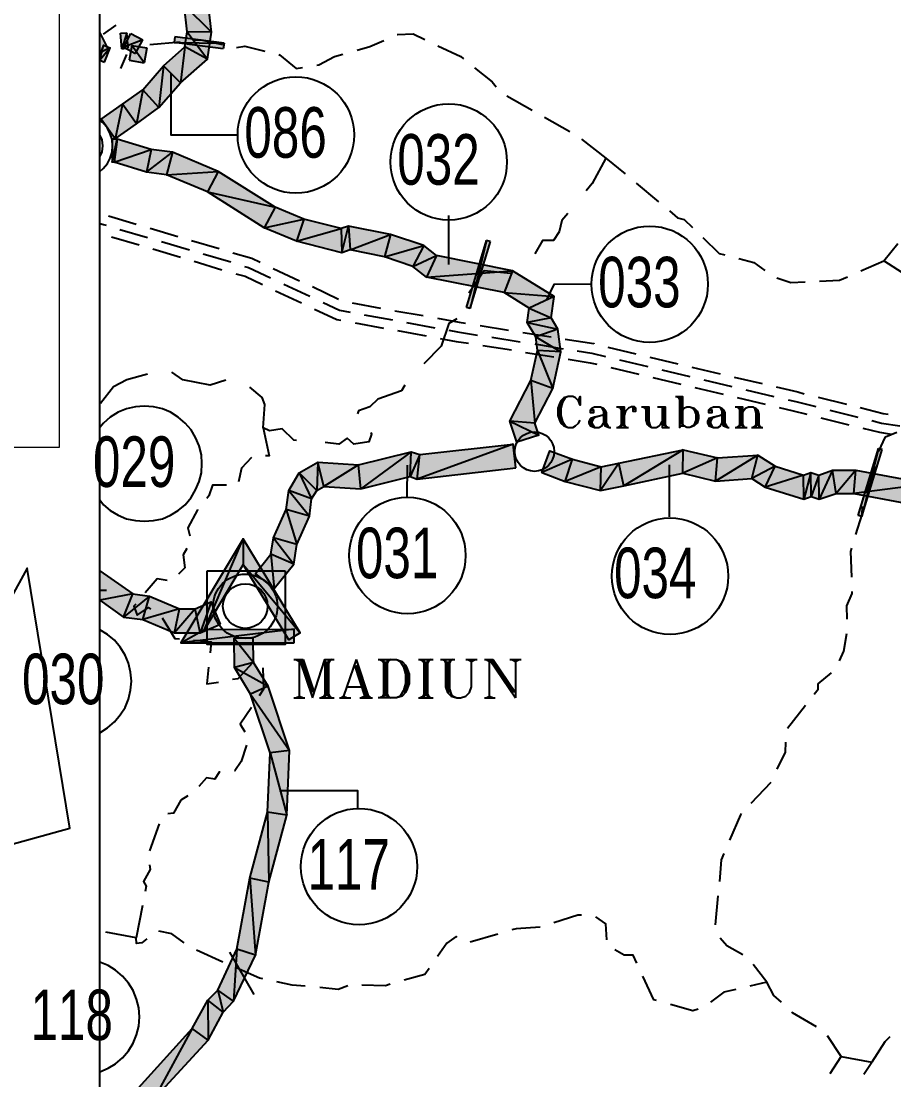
# Model space of a CAD drawing. Header units: millimetres. Extents: x 658 to 813, y 806 to 883.
# Drawn here: x 789.85 to 797.04, y 856.48 to 865.19 of the extents above; entities that cross this region are included whole.
import ezdxf

# ---------------------------------------------------------------- set-up
doc = ezdxf.new("R2010")
doc.units = ezdxf.units.MM
doc.header["$LTSCALE"] = 0.1
doc.linetypes.add('atContinuous2', pattern=[0])
for name, color, linetype in [('2_5TH KEDUA', 7, 'Continuous'), ('BANTU 1', 7, 'Continuous'), ('BAT-PROP', 7, 'Continuous'), ('BATKAB', 7, 'Continuous'), ('FRAME 11', 7, 'Continuous'), ('JL-ARTERI', 7, 'Continuous'), ('KLEKTOR1', 7, 'Continuous'), ('LINK NAS BARU', 7, 'Continuous'), ('LINK SN', 7, 'Continuous'), ('RENC-JL-SN', 7, 'Continuous'), ('RENC-JL-TOL', 7, 'Continuous'), ('SYMBOL', 7, 'Continuous'), ('TEXT', 8, 'Continuous'), ('zat_Mask_solid', 7, 'Continuous')]:
    doc.layers.add(name, color=color, linetype=linetype)
doc.layers.add('arsir', color=14, linetype='Continuous', lineweight=0)
doc.styles.add('Style2', font='arial.ttf', dxfattribs={"height": 0.2})

msp = doc.modelspace()

# ---------------------------------------------------------------- hatches: boundary and pattern name
at = {"layer": '2_5TH KEDUA'}
h = msp.add_hatch(color=7, dxfattribs=at)
h.paths.add_polyline_path([(791.1686, 860.0768), (791.3632, 860.1862), (791.6824, 860.9341)])
h.paths.add_polyline_path([(791.3632, 860.1862), (791.6824, 860.9341), (791.6824, 860.7213)], flags=17)
h = msp.add_hatch(color=7, dxfattribs=at)
h.paths.add_polyline_path([(792.1019, 860.0768), (792.1019, 860.1893), (791.1686, 860.0768)], flags=17)
h.paths.add_polyline_path([(792.1019, 860.1893), (791.1686, 860.0768), (791.3632, 860.1862)], flags=17)
at = {"layer": 'BAT-PROP'}
for points in [[(790.5028, 864.9317), (790.5028, 865.0959), (790.5667, 864.9652)], [(790.5393, 864.8557), (790.588, 864.9713), (790.5028, 864.8709)]]:
    msp.add_hatch(color=7, dxfattribs=at).paths.add_polyline_path(points)
h = msp.add_hatch(color=7, dxfattribs=at)
h.paths.add_polyline_path([(790.7339, 864.9713), (790.7248, 865.0959), (790.6822, 864.9652)])
h.paths.add_polyline_path([(790.7248, 865.0959), (790.6822, 864.9652), (790.6731, 865.0929)])
h = msp.add_hatch(color=7, dxfattribs=at)
h.paths.add_polyline_path([(790.7947, 864.9257), (790.8555, 865.0381), (790.7004, 864.9773)])
h.paths.add_polyline_path([(790.8555, 865.0381), (790.7004, 864.9773), (790.7582, 865.0898)])
h = msp.add_hatch(color=7, dxfattribs=at)
h.paths.add_polyline_path([(790.588, 864.9713), (790.5028, 864.8709), (790.5332, 864.9956)])
h.paths.add_polyline_path([(790.5028, 864.8709), (790.5332, 864.9956), (790.5028, 864.9165)], flags=17)
h = msp.add_hatch(color=7, dxfattribs=at)
h.paths.add_polyline_path([(790.743, 864.8709), (790.8676, 864.8497), (790.7643, 864.9925)])
h.paths.add_polyline_path([(790.8676, 864.8497), (790.7643, 864.9925), (790.8889, 864.9713)])
at = {"layer": 'JL-ARTERI'}
h = msp.add_hatch(color=7, dxfattribs=at)
h.paths.add_polyline_path([(790.6032, 864.2204), (790.6032, 864.0319), (790.6457, 864.2204)], flags=16)
h.paths.add_polyline_path([(790.6032, 864.0319), (790.6457, 864.2204), (790.6184, 864.0319)])
h = msp.add_hatch(color=7, dxfattribs=at)
h.paths.add_polyline_path([(794.2725, 862.6578), (794.0901, 862.5939), (794.2968, 862.4723)])
h.paths.add_polyline_path([(794.0901, 862.5939), (794.2968, 862.4723), (794.1053, 862.4815)], flags=17)
h = msp.add_hatch(color=7, dxfattribs=at)
h.paths.add_polyline_path([(794.081, 861.8856), (793.8773, 861.9008), (794.1144, 861.7853)], flags=17)
h.paths.add_polyline_path([(793.8773, 861.9008), (794.1144, 861.7853), (793.9351, 861.7275)])
h = msp.add_hatch(color=7, dxfattribs=at)
h.paths.add_polyline_path([(795.3, 861.4722), (795.3031, 861.6637), (794.8136, 861.3688)], flags=17)
h.paths.add_polyline_path([(795.3031, 861.6637), (794.8136, 861.3688), (794.7741, 861.5542)])
h = msp.add_hatch(color=7, dxfattribs=at)
h.paths.add_polyline_path([(795.8685, 861.4296), (795.9172, 861.6211), (795.5706, 861.4083)], flags=17)
h.paths.add_polyline_path([(795.9172, 861.6211), (795.5706, 861.4083), (795.5858, 861.5998)], flags=17)
h = msp.add_hatch(color=7, dxfattribs=at)
h.paths.add_polyline_path([(794.8136, 861.3688), (794.7741, 861.5542), (794.6221, 861.3293)])
h.paths.add_polyline_path([(794.7741, 861.5542), (794.6221, 861.3293), (794.6282, 861.5238)], flags=17)
h = msp.add_hatch(color=7, dxfattribs=at)
h.paths.add_polyline_path([(796.7076, 861.305), (796.7258, 861.4965), (796.5617, 861.305)], flags=17)
h.paths.add_polyline_path([(796.7258, 861.4965), (796.5617, 861.305), (796.5313, 861.4965)])
at = {"layer": 'KLEKTOR1'}
h = msp.add_hatch(color=7, dxfattribs=at)
h.paths.add_polyline_path([(791.3936, 865.3361), (791.196, 865.3239), (791.4209, 865.102)])
h.paths.add_polyline_path([(791.196, 865.3239), (791.4209, 865.102), (791.2203, 865.105)], flags=17)
h = msp.add_hatch(color=7, dxfattribs=at)
h.paths.add_polyline_path([(793.9259, 861.5178), (793.9047, 861.7123), (793.1142, 861.4235)])
h.paths.add_polyline_path([(793.9047, 861.7123), (793.1142, 861.4235), (793.1355, 861.6272)], flags=17)
h = msp.add_hatch(color=7, dxfattribs=at)
h.paths.add_polyline_path([(793.0565, 861.4448), (793.0656, 861.6485), (792.6491, 861.3445)], flags=17)
h.paths.add_polyline_path([(793.0656, 861.6485), (792.6491, 861.3445), (792.6309, 861.5421)])
h = msp.add_hatch(color=7, dxfattribs=at)
h.paths.add_polyline_path([(791.3267, 860.1589), (791.2872, 860.3565), (791.1169, 860.1589)])
h.paths.add_polyline_path([(791.2872, 860.3565), (791.1169, 860.1589), (791.1565, 860.3565)], flags=17)
for points in [[(791.4179, 860.4142), (791.3267, 860.1589), (791.2872, 860.3565)], [(791.4939, 860.2318), (791.4179, 860.4142), (791.3267, 860.1589)]]:
    msp.add_hatch(color=7, dxfattribs=at).paths.add_polyline_path(points)
at = {"layer": 'LINK NAS BARU'}
h = msp.add_hatch(color=7, dxfattribs=at)
h.paths.add_polyline_path([(791.12, 865.0625), (791.1139, 865.0169), (791.5243, 865.0108)])
h.paths.add_polyline_path([(791.1139, 865.0169), (791.5243, 865.0108), (791.5182, 864.9652)])
h = msp.add_hatch(color=7, dxfattribs=at)
h.paths.add_polyline_path([(793.7162, 863.3783), (793.6858, 863.3874), (793.549, 862.828)])
h.paths.add_polyline_path([(793.6858, 863.3874), (793.549, 862.828), (793.5186, 862.8371)])
h = msp.add_hatch(color=7, dxfattribs=at)
h.paths.add_polyline_path([(796.9417, 861.6667), (796.9113, 861.6758), (796.7745, 861.1165)])
h.paths.add_polyline_path([(796.9113, 861.6758), (796.7745, 861.1165), (796.7441, 861.1256)])
at = {"layer": 'RENC-JL-SN'}
h = msp.add_hatch(color=7, dxfattribs=at)
h.paths.add_polyline_path([(791.7645, 860.1163), (791.6064, 860.1163), (791.7675, 859.9157)], flags=17)
h.paths.add_polyline_path([(791.6064, 860.1163), (791.7675, 859.9157), (791.6094, 859.8731)])
at = {"layer": 'zat_Mask_solid'}
for points in [[(791.2203, 865.105), (791.3875, 864.8801), (791.2021, 864.9804)], [(791.4209, 865.102), (791.2203, 865.105), (791.3875, 864.8801)], [(791.2021, 864.9804), (791.1656, 864.6855), (791.0257, 864.8253)], [(791.3875, 864.8801), (791.2021, 864.9804), (791.1656, 864.6855)], [(791.0257, 864.8253), (790.9862, 864.4818), (790.8555, 864.6277)], [(791.1656, 864.6855), (791.0257, 864.8253), (790.9862, 864.4818)], [(790.8555, 864.6277), (790.8038, 864.3481), (790.6883, 864.5092)], [(790.9862, 864.4818), (790.8555, 864.6277), (790.8038, 864.3481)], [(790.6883, 864.5092), (790.6275, 864.2234), (790.512, 864.3845)], [(790.8038, 864.3481), (790.6883, 864.5092), (790.6275, 864.2234)], [(790.6457, 864.2204), (790.6184, 864.0319), (790.9254, 864.1352)], [(790.6184, 864.0319), (790.9254, 864.1352), (790.8859, 863.9498)], [(790.9254, 864.1352), (790.8859, 863.9498), (791.0987, 864.114)], [(790.8859, 863.9498), (791.0987, 864.114), (791.0501, 863.9285)], [(791.0987, 864.114), (791.0501, 863.9285), (791.4757, 863.9559)], [(791.0501, 863.9285), (791.4757, 863.9559), (791.3875, 863.7887)], [(791.4757, 863.9559), (791.3875, 863.7887), (791.9438, 863.661)], [(791.3875, 863.7887), (791.9438, 863.661), (791.8557, 863.4908)], [(791.9438, 863.661), (791.8557, 863.4908), (792.181, 863.5637)], [(791.8557, 863.4908), (792.181, 863.5637), (792.1201, 863.3813)], [(792.181, 863.5637), (792.1201, 863.3813), (792.488, 863.4847)], [(792.488, 863.4847), (792.4941, 863.2871), (792.5488, 863.506)], [(792.4941, 863.2871), (792.5488, 863.506), (792.561, 863.3114)], [(792.5488, 863.506), (792.561, 863.3114), (792.8954, 863.436)], [(792.1201, 863.3813), (792.488, 863.4847), (792.4941, 863.2871)], [(792.561, 863.3114), (792.8954, 863.436), (792.8437, 863.2536)], [(792.8954, 863.436), (792.8437, 863.2536), (793.169, 863.3448)], [(792.8437, 863.2536), (793.169, 863.3448), (793.0778, 863.1746)], [(793.169, 863.3448), (793.0778, 863.1746), (793.2723, 863.2628)], [(793.0778, 863.1746), (793.2723, 863.2628), (793.1902, 863.0864)], [(793.2723, 863.2628), (793.1902, 863.0864), (793.8986, 863.1381)], [(793.1902, 863.0864), (793.8986, 863.1381), (793.8287, 862.9587)], [(793.8986, 863.1381), (793.8287, 862.9587), (794.2421, 862.9253)], [(793.8287, 862.9587), (794.2421, 862.9253), (794.0354, 862.8311)], [(794.2421, 862.9253), (794.0354, 862.8311), (794.2178, 862.752)], [(794.0354, 862.8311), (794.2178, 862.752), (794.0202, 862.7125)], [(794.2178, 862.752), (794.0202, 862.7125), (794.2725, 862.6578)], [(794.0202, 862.7125), (794.2725, 862.6578), (794.0901, 862.5939)], [(794.1053, 862.4815), (794.2299, 862.1683), (794.0506, 862.2352)], [(794.2968, 862.4723), (794.1053, 862.4815), (794.2299, 862.1683)], [(794.0506, 862.2352), (794.081, 861.8856), (793.8773, 861.9008)], [(794.2299, 862.1683), (794.0506, 862.2352), (794.081, 861.8856)], [(794.3911, 861.5877), (794.1387, 861.4782), (794.2056, 861.6576)], [(795.5858, 861.5998), (795.3, 861.4722), (795.3031, 861.6637)], [(793.1355, 861.6272), (793.0565, 861.4448), (793.0656, 861.6485)], [(793.1142, 861.4235), (793.1355, 861.6272), (793.0565, 861.4448)], [(794.3333, 861.4053), (794.3911, 861.5877), (794.1387, 861.4782)], [(794.6282, 861.5238), (794.3333, 861.4053), (794.3911, 861.5877)], [(795.5706, 861.4083), (795.5858, 861.5998), (795.3, 861.4722)], [(796.0601, 861.5299), (795.8685, 861.4296), (795.9172, 861.6211)], [(792.2965, 861.5634), (792.2874, 861.3293), (792.1414, 861.4752)], [(792.3451, 861.3627), (792.2965, 861.5634), (792.2874, 861.3293)], [(792.6309, 861.5421), (792.3451, 861.3627), (792.2965, 861.5634)], [(792.6491, 861.3445), (792.6309, 861.5421), (792.3451, 861.3627)], [(794.6221, 861.3293), (794.6282, 861.5238), (794.3333, 861.4053)], [(795.978, 861.3566), (796.0601, 861.5299), (795.8685, 861.4296)], [(796.2941, 861.457), (795.978, 861.3566), (796.0601, 861.5299)], [(796.5313, 861.4965), (796.4218, 861.2594), (796.4188, 861.457)], [(796.5617, 861.305), (796.5313, 861.4965), (796.4218, 861.2594)], [(797.3247, 861.384), (796.7076, 861.305), (796.7258, 861.4965)], [(792.1414, 861.4752), (792.2448, 861.2624), (792.0563, 861.3293)], [(792.2874, 861.3293), (792.1414, 861.4752), (792.2448, 861.2624)], [(796.2972, 861.2594), (796.2941, 861.457), (795.978, 861.3566)], [(796.3549, 861.4782), (796.2972, 861.2594), (796.2941, 861.457)], [(796.358, 861.2806), (796.3549, 861.4782), (796.2972, 861.2594)], [(796.4188, 861.457), (796.358, 861.2806), (796.3549, 861.4782)], [(796.4218, 861.2594), (796.4188, 861.457), (796.358, 861.2806)], [(792.0563, 861.3293), (792.2266, 861.1195), (792.035, 861.1742)], [(792.2448, 861.2624), (792.0563, 861.3293), (792.2266, 861.1195)], [(797.2518, 861.2046), (797.3247, 861.384), (796.7076, 861.305)], [(792.035, 861.1742), (792.1232, 860.8854), (791.9317, 860.9402)], [(792.2266, 861.1195), (792.035, 861.1742), (792.1232, 860.8854)], [(791.6824, 860.9341), (791.6824, 860.7213), (792.1506, 860.1589)], [(791.9317, 860.9402), (792.0989, 860.7243), (791.9104, 860.8064)], [(792.1232, 860.8854), (791.9317, 860.9402), (792.0989, 860.7243)], [(791.9104, 860.8064), (791.9377, 860.5237), (791.7827, 860.6483)], [(792.0989, 860.7243), (791.9104, 860.8064), (791.9377, 860.5237)], [(791.6824, 860.7213), (792.1506, 860.1589), (792.0563, 860.1011)], [(790.7734, 860.4811), (790.5028, 860.4294), (790.5028, 860.6696)], [(790.6974, 860.2896), (790.7734, 860.4811), (790.5028, 860.4294)], [(790.9102, 860.4598), (790.6974, 860.2896), (790.7734, 860.4811)], [(790.8555, 860.2683), (790.9102, 860.4598), (790.6974, 860.2896)], [(791.1565, 860.3565), (790.8555, 860.2683), (790.9102, 860.4598)], [(791.1169, 860.1589), (791.1565, 860.3565), (790.8555, 860.2683)], [(791.7675, 859.9157), (791.6094, 859.8731), (791.8861, 859.7211)], [(791.6094, 859.8731), (791.8861, 859.7211), (791.7432, 859.6542)], [(791.8861, 859.7211), (791.7432, 859.6542), (792.0624, 859.1921)], [(791.7432, 859.6542), (792.0624, 859.1921), (791.9043, 859.1708)], [(791.9043, 859.1708), (792.0411, 858.6601), (791.883, 858.6844)], [(792.0624, 859.1921), (791.9043, 859.1708), (792.0411, 858.6601)], [(791.883, 858.6844), (791.8921, 858.1068), (791.7371, 858.1403)], [(792.0411, 858.6601), (791.883, 858.6844), (791.8921, 858.1068)], [(791.7371, 858.1403), (791.7827, 857.5079), (791.6307, 857.5566)], [(791.8921, 858.1068), (791.7371, 858.1403), (791.7827, 857.5079)], [(791.6307, 857.5566), (791.6033, 857.1279), (791.4726, 857.2191)], [(791.7827, 857.5079), (791.6307, 857.5566), (791.6033, 857.1279)], [(791.4726, 857.2191), (791.5182, 857.0398), (791.3905, 857.137)], [(791.6033, 857.1279), (791.4726, 857.2191), (791.5182, 857.0398)], [(791.3905, 857.137), (791.3936, 856.8087), (791.2629, 856.903)], [(791.5182, 857.0398), (791.3905, 857.137), (791.3936, 856.8087)], [(791.2629, 856.903), (790.9467, 856.3223), (790.819, 856.4166)], [(791.3936, 856.8087), (791.2629, 856.903), (790.9467, 856.3223)]]:
    msp.add_hatch(color=7, dxfattribs=at).paths.add_polyline_path(points)

# ---------------------------------------------------------------- linework, layer by layer
at = {"layer": '2_5TH KEDUA', "color": 7}
for points in [[(791.1686, 860.0768), (791.3632, 860.1862), (791.6824, 860.9341), (791.1686, 860.0768)], [(791.3632, 860.1862), (791.6824, 860.9341), (791.6824, 860.7213), (791.3632, 860.1862)], [(791.6824, 860.9341), (791.6824, 860.7213), (792.1506, 860.1589), (791.6824, 860.9341)], [(791.6824, 860.7213), (792.1506, 860.1589), (792.0563, 860.1011), (791.6824, 860.7213)], [(792.1019, 860.0768), (792.1019, 860.1893), (791.1686, 860.0768), (792.1019, 860.0768)], [(792.1019, 860.1893), (791.1686, 860.0768), (791.3632, 860.1862), (792.1019, 860.1893)]]:
    msp.add_lwpolyline(points, dxfattribs=at)
at = {"layer": 'arsir', "color": 7}
msp.add_lwpolyline([(783.0282, 861.6874), (790.1692, 861.6874), (790.1692, 867.6233), (783.0282, 867.6233)], close=True, dxfattribs=at)
at = {"layer": 'BANTU 1', "color": 7}
msp.add_lwpolyline([(790.4998, 851.9933), (807.3782, 851.9933), (807.3782, 867.0051), (790.4998, 867.0051), (790.4998, 851.9933)], dxfattribs=at)
at = {"layer": 'BAT-PROP', "color": 7, "linetype": 'atContinuous2'}
for p, q in [((790.6731, 865.0929), (790.7248, 865.0959)), ((790.6822, 864.9652), (790.6731, 865.0929)), ((790.7248, 865.0959), (790.6822, 864.9652)), ((790.7248, 865.0959), (790.6822, 864.9652)), ((790.7004, 864.9773), (790.7582, 865.0898)), ((790.7339, 864.9713), (790.7248, 865.0959)), ((790.7582, 865.0898), (790.8555, 865.0381)), ((790.6822, 864.9652), (790.7339, 864.9713)), ((790.8555, 865.0381), (790.7004, 864.9773)), ((790.8555, 865.0381), (790.7004, 864.9773)), ((790.7004, 864.9773), (790.7947, 864.9257)), ((790.7643, 864.9925), (790.743, 864.8709)), ((790.8676, 864.8497), (790.7643, 864.9925)), ((790.8676, 864.8497), (790.7643, 864.9925)), ((790.7643, 864.9925), (790.8889, 864.9713)), ((790.7947, 864.9257), (790.8555, 865.0381)), ((790.8889, 864.9713), (790.8676, 864.8497)), ((790.743, 864.8709), (790.8676, 864.8497))]:
    msp.add_line(p, q, dxfattribs=at)
at = {"layer": 'BAT-PROP', "color": 7}
for points in [[(790.5332, 865.0837), (790.6366, 865.1597)], [(790.5028, 864.9317), (790.5028, 865.0959), (790.5667, 864.9652), (790.5028, 864.9317)], [(790.588, 864.9713), (790.5028, 864.8709), (790.5332, 864.9956), (790.588, 864.9713)], [(790.5028, 864.8709), (790.5332, 864.9956), (790.5028, 864.9165), (790.5028, 864.8709)], [(790.5393, 864.8557), (790.588, 864.9713), (790.5028, 864.8709), (790.5393, 864.8557)], [(790.7217, 864.9165), (790.6731, 864.801)]]:
    msp.add_lwpolyline(points, dxfattribs=at)
at = {"layer": 'BATKAB', "color": 7}
for points in [[(792.9501, 865.0807), (792.9531, 865.0807), (793.0808, 865.0868), (793.1781, 865.0412)], [(790.9132, 864.9986), (791.1625, 865.0229)], [(791.2811, 865.0351), (791.3328, 865.0381), (791.5121, 864.9986)], [(791.6277, 864.9743), (791.6945, 864.9865), (791.8587, 864.9439)], [(792.6187, 864.953), (792.7251, 864.9834), (792.8406, 865.0321)], [(793.2845, 864.9895), (793.473, 864.9013), (793.4943, 864.8831)], [(791.9742, 864.9165), (791.9803, 864.9135), (792.1171, 864.801), (792.1688, 864.8101)], [(792.2874, 864.8284), (792.3056, 864.8314), (792.4333, 864.9013), (792.5032, 864.9196)], [(793.5855, 864.8071), (793.7314, 864.6916), (793.7648, 864.6521)], [(793.853, 864.5761), (794.0597, 864.4605)], [(794.1631, 864.4028), (794.3698, 864.2842)], [(794.4671, 864.2204), (794.6677, 864.0653)], [(794.6677, 864.0653), (794.5552, 863.8556), (794.5036, 863.7948)], [(794.6677, 864.0653), (794.8258, 863.9346)], [(794.917, 863.8586), (795.0994, 863.7066)], [(794.3546, 863.6093), (794.3059, 863.5516), (794.2816, 863.4573), (794.236, 863.3874), (794.1448, 863.3874), (794.081, 863.278)], [(795.1906, 863.6306), (795.2575, 863.5728), (795.3122, 863.5607), (795.3791, 863.4938)], [(795.4642, 863.4117), (795.601, 863.281), (795.6466, 863.2688)], [(796.9538, 863.2202), (797.0694, 863.3631)], [(795.7621, 863.2384), (795.8837, 863.205), (795.9749, 863.1411)], [(793.9077, 863.1381), (793.8834, 863.1168), (793.6645, 863.1381), (793.5399, 862.9527)], [(796.7654, 863.1381), (796.9538, 863.2202)], [(797.1089, 863.1199), (796.9538, 863.2202)], [(796.0753, 863.0803), (796.1908, 863.0408), (796.3063, 863.0469)], [(796.4249, 863.053), (796.589, 863.0621), (796.6559, 863.0895)], [(793.4395, 862.7429), (793.3757, 862.7034), (793.3119, 862.5179), (793.169, 862.372)], [(790.895, 862.2869), (790.7248, 862.2413), (790.6153, 862.1835), (790.5059, 862.0467)], [(791.5395, 862.2383), (791.4088, 862.1957), (791.1838, 862.2413), (791.0957, 862.3051)], [(791.8465, 861.8461), (791.8587, 862.0376), (791.8374, 862.0954), (791.7371, 862.1805)], [(793.0109, 862.1957), (792.9835, 862.1501), (792.789, 862.0832), (792.7251, 862.0194), (792.6309, 861.9859), (792.6218, 861.9616)], [(792.1201, 861.7427), (792.0989, 861.7458), (792.0016, 861.837), (791.8982, 861.8218), (791.8465, 861.8461)], [(791.8465, 861.8461), (791.8952, 861.615), (791.8648, 861.615)], [(792.7312, 861.8066), (792.7373, 861.7944), (792.716, 861.7306), (792.5914, 861.7123), (792.5366, 861.761), (792.4698, 861.7123), (792.3573, 861.7245)], [(796.9113, 861.6485), (796.9143, 861.6546), (796.969, 861.7731), (797.0633, 861.8096)], [(791.7493, 861.6029), (791.6672, 861.5147), (791.6429, 861.4022)], [(796.8079, 861.311), (796.8809, 861.4752), (796.893, 861.5299)], [(791.5456, 861.3749), (791.4301, 861.3749), (791.3997, 861.2867), (791.3814, 861.2654)], [(791.3054, 861.1742), (791.3054, 861.1712), (791.2264, 861.0222), (791.2416, 860.9584)], [(796.7258, 860.9675), (796.7775, 861.1317), (796.7806, 861.1986)], [(791.2173, 860.852), (791.1869, 860.8003), (791.2021, 860.6939), (791.1504, 860.6422)], [(796.6924, 860.6179), (796.6833, 860.8277), (796.6924, 860.855)], [(791.0561, 860.5905), (790.974, 860.6027), (790.8737, 860.4872)], [(796.6529, 860.2713), (796.6498, 860.3808), (796.6954, 860.4841), (796.6954, 860.4993)], [(790.7977, 860.396), (790.7825, 860.3777), (790.8099, 860.3048), (790.9011, 860.3686), (790.9224, 860.3565)], [(791.0136, 860.2835), (791.12, 860.1133), (791.1565, 860.1102)], [(791.272, 860.0981), (791.4179, 860.0859), (791.4088, 859.9947)], [(796.589, 859.9278), (796.6255, 860.0099), (796.6498, 860.1528)], [(791.5942, 859.7789), (791.6398, 859.7849), (791.7645, 859.9187), (791.7736, 859.9187)], [(791.3966, 859.8761), (791.3814, 859.7393), (791.4787, 859.7545)], [(791.8435, 859.8701), (791.8496, 859.6968), (791.8131, 859.642)], [(796.3823, 859.6542), (796.4157, 859.6968), (796.4157, 859.7393), (796.5252, 859.8305)], [(791.7493, 859.5448), (791.6581, 859.408), (791.6945, 859.3441)], [(796.1634, 859.3745), (796.3093, 859.563)], [(791.7097, 859.2347), (791.6641, 859.1009), (791.6125, 859.0249), (791.6094, 859.0249)], [(796.0783, 859.0371), (796.1452, 859.1769), (796.1482, 859.259)], [(791.4909, 859.0128), (791.4848, 859.0128), (791.4483, 858.955), (791.3784, 858.9672), (791.3176, 858.8942)], [(795.8625, 858.7574), (796.0266, 858.9307)], [(791.2264, 858.8182), (791.1686, 858.7817), (791.1078, 858.6753), (791.0622, 858.6692)], [(795.6861, 858.4534), (795.7773, 858.6632), (795.7834, 858.6723)], [(790.9892, 858.5871), (790.9102, 858.3652)], [(795.6041, 858.1129), (795.6193, 858.2923), (795.6405, 858.3439)], [(790.9102, 858.2497), (790.9163, 858.2132), (790.8616, 858.1129), (790.8828, 858.0764), (790.8737, 858.0308)], [(790.8524, 857.9153), (790.8008, 857.6508)], [(795.5706, 857.7572), (795.5919, 857.9943)], [(794.4671, 857.8363), (794.4367, 857.8363), (794.2391, 857.7724)], [(794.6738, 857.6326), (794.6677, 857.7663), (794.5856, 857.8241)], [(794.1266, 857.739), (793.929, 857.7238), (793.8925, 857.7147)], [(790.8008, 857.6508), (790.5515, 857.6964)], [(790.8889, 857.6417), (790.8464, 857.6083), (790.8038, 857.6022), (790.8008, 857.6508)], [(791.196, 857.6083), (791.0957, 857.6843), (790.9862, 857.7055)], [(793.4426, 857.6539), (793.4335, 857.6599), (793.3575, 857.6052), (793.2815, 857.4958)], [(793.777, 857.6812), (793.549, 857.6143)], [(795.7956, 857.511), (795.6618, 857.5839), (795.6071, 857.6478)], [(791.5152, 857.4502), (791.2963, 857.5475)], [(794.9231, 857.441), (794.8927, 857.5079), (794.8167, 857.5079), (794.7407, 857.5505)], [(791.8435, 857.3134), (791.8161, 857.3194), (791.6246, 857.4046)], [(793.2115, 857.3985), (793.1781, 857.3498), (793.0078, 857.3012)], [(795.9932, 857.286), (795.8807, 857.4319)], [(795.0842, 857.134), (795.0629, 857.1401), (794.9717, 857.3346)], [(792.1931, 857.2526), (792.0837, 857.2617), (791.959, 857.289)], [(792.5427, 857.2556), (792.4637, 857.2252), (792.3117, 857.2404)], [(792.8923, 857.2678), (792.8528, 857.2556), (792.6582, 857.2617)], [(795.7378, 857.2252), (795.6375, 857.2039), (795.528, 857.1218)], [(795.9932, 857.286), (795.8533, 857.2526)], [(796.1117, 857.1218), (796.0509, 857.1766), (795.9932, 857.286)], [(795.4277, 857.0641), (795.3821, 857.0489), (795.1997, 857.1006)], [(796.4005, 856.9182), (796.2029, 857.0337), (796.1969, 857.0398)], [(796.6042, 856.675), (796.4917, 856.8452)], [(797.0055, 856.8361), (796.963, 856.7935), (796.8566, 856.6263)], [(796.513, 856.5351), (796.6042, 856.675), (796.8566, 856.6263)], [(796.7897, 856.529), (796.8566, 856.6263)]]:
    msp.add_lwpolyline(points, dxfattribs=at)
at = {"layer": 'FRAME 11', "color": 7}
msp.add_lwpolyline([(785.2557, 863.9772), (788.6545, 858.8091), (788.0222, 857.9366), (790.2536, 858.5537), (789.904, 860.6909), (789.2868, 859.566), (785.2557, 863.9772)], dxfattribs=at)
at = {"layer": 'FRAME 11', "color": 7, "linetype": 'atContinuous2'}
for centre, radius, start, end in [((789.9831, 863.2402), 9.9429, 266.08953, 348.0577), ((790.0749, 862.2245), 9.6934, 265.45349, 353.83073)]:
    msp.add_arc(centre, radius, start, end, dxfattribs=at)
at = {"layer": 'JL-ARTERI', "color": 7}
for points in [[(790.6032, 864.2204), (790.6032, 864.0319), (790.6457, 864.2204), (790.6032, 864.2204)], [(790.6032, 864.0319), (790.6457, 864.2204), (790.6184, 864.0319), (790.6032, 864.0319)], [(790.6457, 864.2204), (790.6184, 864.0319), (790.9254, 864.1352), (790.6457, 864.2204)], [(790.6184, 864.0319), (790.9254, 864.1352), (790.8859, 863.9498), (790.6184, 864.0319)], [(790.9254, 864.1352), (790.8859, 863.9498), (791.0987, 864.114), (790.9254, 864.1352)], [(790.8859, 863.9498), (791.0987, 864.114), (791.0501, 863.9285), (790.8859, 863.9498)], [(791.0987, 864.114), (791.0501, 863.9285), (791.4757, 863.9559), (791.0987, 864.114)], [(791.0501, 863.9285), (791.4757, 863.9559), (791.3875, 863.7887), (791.0501, 863.9285)], [(791.4757, 863.9559), (791.3875, 863.7887), (791.9438, 863.661), (791.4757, 863.9559)], [(791.3875, 863.7887), (791.9438, 863.661), (791.8557, 863.4908), (791.3875, 863.7887)], [(791.9438, 863.661), (791.8557, 863.4908), (792.181, 863.5637), (791.9438, 863.661)], [(791.8557, 863.4908), (792.181, 863.5637), (792.1201, 863.3813), (791.8557, 863.4908)], [(792.181, 863.5637), (792.1201, 863.3813), (792.488, 863.4847), (792.181, 863.5637)], [(792.488, 863.4847), (792.4941, 863.2871), (792.5488, 863.506), (792.488, 863.4847)], [(792.4941, 863.2871), (792.5488, 863.506), (792.561, 863.3114), (792.4941, 863.2871)], [(792.5488, 863.506), (792.561, 863.3114), (792.8954, 863.436), (792.5488, 863.506)], [(792.1201, 863.3813), (792.488, 863.4847), (792.4941, 863.2871), (792.1201, 863.3813)], [(792.561, 863.3114), (792.8954, 863.436), (792.8437, 863.2536), (792.561, 863.3114)], [(792.8954, 863.436), (792.8437, 863.2536), (793.169, 863.3448), (792.8954, 863.436)], [(792.8437, 863.2536), (793.169, 863.3448), (793.0778, 863.1746), (792.8437, 863.2536)], [(793.169, 863.3448), (793.0778, 863.1746), (793.2723, 863.2628), (793.169, 863.3448)], [(793.0778, 863.1746), (793.2723, 863.2628), (793.1902, 863.0864), (793.0778, 863.1746)], [(793.2723, 863.2628), (793.1902, 863.0864), (793.8986, 863.1381), (793.2723, 863.2628)], [(793.1902, 863.0864), (793.8986, 863.1381), (793.8287, 862.9587), (793.1902, 863.0864)], [(793.8986, 863.1381), (793.8287, 862.9587), (794.2421, 862.9253), (793.8986, 863.1381)], [(793.8287, 862.9587), (794.2421, 862.9253), (794.0354, 862.8311), (793.8287, 862.9587)], [(794.2421, 862.9253), (794.0354, 862.8311), (794.2178, 862.752), (794.2421, 862.9253)], [(794.0354, 862.8311), (794.2178, 862.752), (794.0202, 862.7125), (794.0354, 862.8311)], [(794.2178, 862.752), (794.0202, 862.7125), (794.2725, 862.6578), (794.2178, 862.752)], [(794.0202, 862.7125), (794.2725, 862.6578), (794.0901, 862.5939), (794.0202, 862.7125)], [(794.2725, 862.6578), (794.0901, 862.5939), (794.2968, 862.4723), (794.2725, 862.6578)], [(794.0901, 862.5939), (794.2968, 862.4723), (794.1053, 862.4815), (794.0901, 862.5939)], [(794.1053, 862.4815), (794.2299, 862.1683), (794.0506, 862.2352), (794.1053, 862.4815)], [(794.2968, 862.4723), (794.1053, 862.4815), (794.2299, 862.1683), (794.2968, 862.4723)], [(794.0506, 862.2352), (794.081, 861.8856), (793.8773, 861.9008), (794.0506, 862.2352)], [(794.2299, 862.1683), (794.0506, 862.2352), (794.081, 861.8856), (794.2299, 862.1683)], [(794.081, 861.8856), (793.8773, 861.9008), (794.1144, 861.7853), (794.081, 861.8856)], [(793.8773, 861.9008), (794.1144, 861.7853), (793.9351, 861.7275), (793.8773, 861.9008)], [(794.3911, 861.5877), (794.1387, 861.4782), (794.2056, 861.6576), (794.3911, 861.5877)], [(795.3031, 861.6637), (794.8136, 861.3688), (794.7741, 861.5542), (795.3031, 861.6637)], [(795.3, 861.4722), (795.3031, 861.6637), (794.8136, 861.3688), (795.3, 861.4722)], [(795.5858, 861.5998), (795.3, 861.4722), (795.3031, 861.6637), (795.5858, 861.5998)], [(794.3333, 861.4053), (794.3911, 861.5877), (794.1387, 861.4782), (794.3333, 861.4053)], [(794.6282, 861.5238), (794.3333, 861.4053), (794.3911, 861.5877), (794.6282, 861.5238)], [(795.5706, 861.4083), (795.5858, 861.5998), (795.3, 861.4722), (795.5706, 861.4083)], [(795.8685, 861.4296), (795.9172, 861.6211), (795.5706, 861.4083), (795.8685, 861.4296)], [(795.9172, 861.6211), (795.5706, 861.4083), (795.5858, 861.5998), (795.9172, 861.6211)], [(796.0601, 861.5299), (795.8685, 861.4296), (795.9172, 861.6211), (796.0601, 861.5299)], [(794.6221, 861.3293), (794.6282, 861.5238), (794.3333, 861.4053), (794.6221, 861.3293)], [(794.8136, 861.3688), (794.7741, 861.5542), (794.6221, 861.3293), (794.8136, 861.3688)], [(794.7741, 861.5542), (794.6221, 861.3293), (794.6282, 861.5238), (794.7741, 861.5542)], [(795.978, 861.3566), (796.0601, 861.5299), (795.8685, 861.4296), (795.978, 861.3566)], [(796.2941, 861.457), (795.978, 861.3566), (796.0601, 861.5299), (796.2941, 861.457)], [(796.5313, 861.4965), (796.4218, 861.2594), (796.4188, 861.457), (796.5313, 861.4965)], [(796.5617, 861.305), (796.5313, 861.4965), (796.4218, 861.2594), (796.5617, 861.305)], [(796.7258, 861.4965), (796.5617, 861.305), (796.5313, 861.4965), (796.7258, 861.4965)], [(796.7076, 861.305), (796.7258, 861.4965), (796.5617, 861.305), (796.7076, 861.305)], [(797.3247, 861.384), (796.7076, 861.305), (796.7258, 861.4965), (797.3247, 861.384)], [(796.2972, 861.2594), (796.2941, 861.457), (795.978, 861.3566), (796.2972, 861.2594)], [(796.3549, 861.4782), (796.2972, 861.2594), (796.2941, 861.457), (796.3549, 861.4782)], [(796.358, 861.2806), (796.3549, 861.4782), (796.2972, 861.2594), (796.358, 861.2806)], [(796.4188, 861.457), (796.358, 861.2806), (796.3549, 861.4782), (796.4188, 861.457)], [(796.4218, 861.2594), (796.4188, 861.457), (796.358, 861.2806), (796.4218, 861.2594)], [(797.2518, 861.2046), (797.3247, 861.384), (796.7076, 861.305), (797.2518, 861.2046)]]:
    msp.add_lwpolyline(points, dxfattribs=at)
at = {"layer": 'KLEKTOR1', "color": 7}
for points in [[(791.3936, 865.3361), (791.196, 865.3239), (791.4209, 865.102), (791.3936, 865.3361)], [(791.196, 865.3239), (791.4209, 865.102), (791.2203, 865.105), (791.196, 865.3239)], [(791.2203, 865.105), (791.3875, 864.8801), (791.2021, 864.9804), (791.2203, 865.105)], [(791.4209, 865.102), (791.2203, 865.105), (791.3875, 864.8801), (791.4209, 865.102)], [(791.2021, 864.9804), (791.1656, 864.6855), (791.0257, 864.8253), (791.2021, 864.9804)], [(791.3875, 864.8801), (791.2021, 864.9804), (791.1656, 864.6855), (791.3875, 864.8801)], [(791.0257, 864.8253), (790.9862, 864.4818), (790.8555, 864.6277), (791.0257, 864.8253)], [(791.1656, 864.6855), (791.0257, 864.8253), (790.9862, 864.4818), (791.1656, 864.6855)], [(790.8555, 864.6277), (790.8038, 864.3481), (790.6883, 864.5092), (790.8555, 864.6277)], [(790.9862, 864.4818), (790.8555, 864.6277), (790.8038, 864.3481), (790.9862, 864.4818)], [(790.6883, 864.5092), (790.6275, 864.2234), (790.512, 864.3845), (790.6883, 864.5092)], [(790.8038, 864.3481), (790.6883, 864.5092), (790.6275, 864.2234), (790.8038, 864.3481)], [(793.9259, 861.5178), (793.9047, 861.7123), (793.1142, 861.4235), (793.9259, 861.5178)], [(793.9047, 861.7123), (793.1142, 861.4235), (793.1355, 861.6272), (793.9047, 861.7123)], [(793.0656, 861.6485), (792.6491, 861.3445), (792.6309, 861.5421), (793.0656, 861.6485)], [(793.0565, 861.4448), (793.0656, 861.6485), (792.6491, 861.3445), (793.0565, 861.4448)], [(793.1355, 861.6272), (793.0565, 861.4448), (793.0656, 861.6485), (793.1355, 861.6272)], [(793.1142, 861.4235), (793.1355, 861.6272), (793.0565, 861.4448), (793.1142, 861.4235)], [(792.2965, 861.5634), (792.2874, 861.3293), (792.1414, 861.4752), (792.2965, 861.5634)], [(792.3451, 861.3627), (792.2965, 861.5634), (792.2874, 861.3293), (792.3451, 861.3627)], [(792.6309, 861.5421), (792.3451, 861.3627), (792.2965, 861.5634), (792.6309, 861.5421)], [(792.6491, 861.3445), (792.6309, 861.5421), (792.3451, 861.3627), (792.6491, 861.3445)], [(792.1414, 861.4752), (792.2448, 861.2624), (792.0563, 861.3293), (792.1414, 861.4752)], [(792.2874, 861.3293), (792.1414, 861.4752), (792.2448, 861.2624), (792.2874, 861.3293)], [(792.0563, 861.3293), (792.2266, 861.1195), (792.035, 861.1742), (792.0563, 861.3293)], [(792.2448, 861.2624), (792.0563, 861.3293), (792.2266, 861.1195), (792.2448, 861.2624)], [(792.035, 861.1742), (792.1232, 860.8854), (791.9317, 860.9402), (792.035, 861.1742)], [(792.2266, 861.1195), (792.035, 861.1742), (792.1232, 860.8854), (792.2266, 861.1195)], [(791.9317, 860.9402), (792.0989, 860.7243), (791.9104, 860.8064), (791.9317, 860.9402)], [(792.1232, 860.8854), (791.9317, 860.9402), (792.0989, 860.7243), (792.1232, 860.8854)], [(791.9104, 860.8064), (791.9377, 860.5237), (791.7827, 860.6483), (791.9104, 860.8064)], [(792.0989, 860.7243), (791.9104, 860.8064), (791.9377, 860.5237), (792.0989, 860.7243)], [(790.7734, 860.4811), (790.5028, 860.4294), (790.5028, 860.6696), (790.7734, 860.4811)], [(790.6974, 860.2896), (790.7734, 860.4811), (790.5028, 860.4294), (790.6974, 860.2896)], [(790.9102, 860.4598), (790.6974, 860.2896), (790.7734, 860.4811), (790.9102, 860.4598)], [(790.8555, 860.2683), (790.9102, 860.4598), (790.6974, 860.2896), (790.8555, 860.2683)], [(791.1565, 860.3565), (790.8555, 860.2683), (790.9102, 860.4598), (791.1565, 860.3565)], [(791.1169, 860.1589), (791.1565, 860.3565), (790.8555, 860.2683), (791.1169, 860.1589)], [(791.3267, 860.1589), (791.2872, 860.3565), (791.1169, 860.1589), (791.3267, 860.1589)], [(791.2872, 860.3565), (791.1169, 860.1589), (791.1565, 860.3565), (791.2872, 860.3565)], [(791.4179, 860.4142), (791.3267, 860.1589), (791.2872, 860.3565), (791.4179, 860.4142)], [(791.4939, 860.2318), (791.4179, 860.4142), (791.3267, 860.1589), (791.4939, 860.2318)]]:
    msp.add_lwpolyline(points, dxfattribs=at)
at = {"layer": 'LINK NAS BARU', "color": 7, "linetype": 'atContinuous2'}
for p, q in [((791.12, 865.0625), (791.1139, 865.0169)), ((791.5243, 865.0108), (791.12, 865.0625)), ((791.1139, 865.0169), (791.5243, 865.0108)), ((791.1139, 865.0169), (791.5243, 865.0108)), ((791.5182, 864.9652), (791.1139, 865.0169)), ((791.5243, 865.0108), (791.5182, 864.9652)), ((793.5186, 862.8371), (793.6858, 863.3874)), ((793.6858, 863.3874), (793.549, 862.828)), ((793.6858, 863.3874), (793.549, 862.828)), ((793.549, 862.828), (793.7162, 863.3783)), ((793.7162, 863.3783), (793.6858, 863.3874)), ((793.549, 862.828), (793.5186, 862.8371)), ((796.7441, 861.1256), (796.9113, 861.6758)), ((796.9113, 861.6758), (796.7745, 861.1165)), ((796.9113, 861.6758), (796.7745, 861.1165)), ((796.7745, 861.1165), (796.9417, 861.6667)), ((796.9417, 861.6667), (796.9113, 861.6758)), ((796.7745, 861.1165), (796.7441, 861.1256))]:
    msp.add_line(p, q, dxfattribs=at)
at = {"layer": 'LINK NAS BARU', "color": 7}
for points in [[(791.6398, 864.2538), (791.0896, 864.2538), (791.0896, 864.7645)], [(793.3727, 863.5941), (793.3727, 863.1898)], [(794.5522, 863.0287), (794.2391, 863.0256), (794.1783, 862.8979)], [(790.5028, 861.2533), (790.5332, 861.2138), (790.588, 861.1651), (790.6518, 861.1286), (790.7217, 861.0982), (790.7947, 861.083), (790.8676, 861.077), (790.9436, 861.083), (791.0166, 861.0982), (791.0835, 861.1286), (791.1473, 861.1651), (791.2051, 861.2138), (791.2537, 861.2715), (791.2902, 861.3354), (791.3206, 861.4053), (791.3389, 861.4752), (791.3419, 861.5512), (791.3389, 861.6242), (791.3206, 861.6971), (791.2902, 861.767), (791.2537, 861.8309), (791.2051, 861.8856), (791.1473, 861.9342), (791.0835, 861.9738), (791.0166, 862.0011), (790.9436, 862.0194), (790.8676, 862.0254), (790.7947, 862.0194), (790.7217, 862.0011), (790.6518, 861.9738), (790.588, 861.9342), (790.5332, 861.8856), (790.5028, 861.8491)], [(793.0322, 861.2715), (793.0352, 861.539)], [(795.1906, 861.1134), (795.1906, 861.5421)], [(790.5028, 860.5115), (790.5576, 860.5115)], [(790.5028, 859.338), (790.5636, 859.3776), (790.6214, 859.4262), (790.67, 859.484), (790.7096, 859.5448), (790.7369, 859.6147), (790.7552, 859.6876), (790.7612, 859.7606), (790.7552, 859.8366), (790.7369, 859.9096), (790.7096, 859.9765), (790.67, 860.0403), (790.6214, 860.0981), (790.5636, 860.1467), (790.5028, 860.1832)]]:
    msp.add_lwpolyline(points, dxfattribs=at)
at = {"layer": 'LINK NAS BARU', "color": 7, "linetype": 'atContinuous2'}
for centre in [(792.1154, 864.2553), (793.374, 864.0333), (795.0278, 863.0271), (793.0335, 860.7957), (795.195, 860.6254)]:
    msp.add_circle(centre, 0.4789, dxfattribs=at)
at = {"layer": 'LINK SN', "color": 7}
for points in [[(792.6248, 858.7088), (792.6248, 858.8608), (791.9803, 858.8608)], [(790.5028, 856.5473), (790.5697, 856.5777), (790.6305, 856.6142), (790.6883, 856.6628), (790.7369, 856.7206), (790.7764, 856.7844), (790.8038, 856.8513), (790.822, 856.9242), (790.8281, 857.0002), (790.822, 857.0732), (790.8038, 857.1462), (790.7764, 857.2161), (790.7369, 857.2769), (790.6883, 857.3346), (790.6305, 857.3833), (790.5697, 857.4228), (790.5028, 857.4502)]]:
    msp.add_lwpolyline(points, dxfattribs=at)
at = {"layer": 'LINK SN', "color": 7, "linetype": 'atContinuous2'}
msp.add_circle((792.6352, 858.236), 0.4789, dxfattribs=at)
at = {"layer": 'RENC-JL-SN', "color": 7}
for points in [[(791.7645, 860.1163), (791.6064, 860.1163), (791.7675, 859.9157), (791.7645, 860.1163)], [(791.6064, 860.1163), (791.7675, 859.9157), (791.6094, 859.8731), (791.6064, 860.1163)], [(791.7675, 859.9157), (791.6094, 859.8731), (791.8861, 859.7211), (791.7675, 859.9157)], [(791.6094, 859.8731), (791.8861, 859.7211), (791.7432, 859.6542), (791.6094, 859.8731)], [(791.8861, 859.7211), (791.7432, 859.6542), (792.0624, 859.1921), (791.8861, 859.7211)], [(791.7432, 859.6542), (792.0624, 859.1921), (791.9043, 859.1708), (791.7432, 859.6542)], [(791.9043, 859.1708), (792.0411, 858.6601), (791.883, 858.6844), (791.9043, 859.1708)], [(792.0624, 859.1921), (791.9043, 859.1708), (792.0411, 858.6601), (792.0624, 859.1921)], [(791.883, 858.6844), (791.8921, 858.1068), (791.7371, 858.1403), (791.883, 858.6844)], [(792.0411, 858.6601), (791.883, 858.6844), (791.8921, 858.1068), (792.0411, 858.6601)], [(791.7371, 858.1403), (791.7827, 857.5079), (791.6307, 857.5566), (791.7371, 858.1403)], [(791.8921, 858.1068), (791.7371, 858.1403), (791.7827, 857.5079), (791.8921, 858.1068)], [(791.6307, 857.5566), (791.6033, 857.1279), (791.4726, 857.2191), (791.6307, 857.5566)], [(791.7827, 857.5079), (791.6307, 857.5566), (791.6033, 857.1279), (791.7827, 857.5079)], [(791.4726, 857.2191), (791.5182, 857.0398), (791.3905, 857.137), (791.4726, 857.2191)], [(791.6033, 857.1279), (791.4726, 857.2191), (791.5182, 857.0398), (791.6033, 857.1279)], [(791.3905, 857.137), (791.3936, 856.8087), (791.2629, 856.903), (791.3905, 857.137)], [(791.5182, 857.0398), (791.3905, 857.137), (791.3936, 856.8087), (791.5182, 857.0398)], [(791.2629, 856.903), (790.9467, 856.3223), (790.819, 856.4166), (791.2629, 856.903)], [(791.3936, 856.8087), (791.2629, 856.903), (790.9467, 856.3223), (791.3936, 856.8087)]]:
    msp.add_lwpolyline(points, dxfattribs=at)
at = {"layer": 'RENC-JL-TOL', "color": 7}
for points in [[(790.5728, 863.5911), (790.8008, 863.5212)], [(790.5028, 863.5272), (790.5332, 863.5181), (790.5545, 863.512)], [(790.9163, 863.4877), (791.1443, 863.4208)], [(790.5971, 863.4178), (790.8251, 863.3509)], [(790.667, 863.4786), (790.895, 863.4117)], [(790.9376, 863.3175), (791.1656, 863.2506)], [(791.0105, 863.3783), (791.2385, 863.3114)], [(791.2568, 863.3874), (791.4848, 863.3205)], [(791.351, 863.278), (791.579, 863.2111)], [(791.5973, 863.2871), (791.7523, 863.2415), (791.8222, 863.208)], [(791.2781, 863.2172), (791.5061, 863.1472)], [(791.6915, 863.1746), (791.7249, 863.1655), (791.9073, 863.0803)], [(791.9286, 863.1563), (792.1445, 863.056)], [(791.6216, 863.1138), (791.6976, 863.0925), (791.8405, 863.0256)], [(791.9469, 862.9739), (792.1627, 862.8736)], [(792.0168, 863.0287), (792.2296, 862.9283)], [(792.2509, 863.0074), (792.4667, 862.904)], [(792.339, 862.8767), (792.4758, 862.8128), (792.561, 862.7976)], [(792.2691, 862.8219), (792.4515, 862.7368), (792.485, 862.7307)], [(792.5792, 862.8736), (792.8133, 862.8311)], [(792.9288, 862.8098), (793.1629, 862.7703)], [(792.6035, 862.7095), (792.8376, 862.6669)], [(792.6765, 862.7763), (792.9106, 862.7338)], [(793.0261, 862.7125), (793.2602, 862.6699)], [(793.2815, 862.749), (793.4608, 862.7155), (793.5125, 862.7064)], [(792.9531, 862.6456), (793.1872, 862.6031)], [(793.3757, 862.6487), (793.4456, 862.6365), (793.6098, 862.6091)], [(793.6311, 862.6882), (793.8651, 862.6487)], [(793.9837, 862.6304), (794.2178, 862.5939)], [(793.3027, 862.5818), (793.4335, 862.5575), (793.5368, 862.5423)], [(793.7283, 862.5909), (793.9624, 862.5544)], [(794.081, 862.5362), (794.3151, 862.4967)], [(794.3333, 862.5757), (794.5674, 862.5392), (794.5674, 862.5362)], [(793.6554, 862.524), (793.8895, 862.4875)], [(794.005, 862.4663), (794.2391, 862.4298)], [(794.4306, 862.4784), (794.5522, 862.4602), (794.6647, 862.4328)], [(794.6829, 862.5088), (794.914, 862.4541)], [(794.3576, 862.4115), (794.537, 862.3811), (794.5917, 862.369)], [(794.7802, 862.4055), (795.0112, 862.3507)], [(795.0295, 862.4267), (795.2605, 862.372)], [(794.7072, 862.3416), (794.9383, 862.2869)], [(795.1268, 862.3234), (795.3578, 862.2687)], [(795.376, 862.3447), (795.6071, 862.2899)], [(795.0538, 862.2595), (795.2848, 862.2048)], [(795.4733, 862.2413), (795.7044, 862.1866)], [(795.7226, 862.2626), (795.9537, 862.2109)], [(796.0692, 862.1835), (796.2485, 862.141), (796.3002, 862.1258)], [(795.4004, 862.1775), (795.6314, 862.1227)], [(795.7469, 862.0954), (795.978, 862.0406)], [(795.8199, 862.1592), (796.0509, 862.1045)], [(796.4157, 862.0984), (796.6468, 862.0406)], [(796.0935, 862.0133), (796.209, 861.9859), (796.3215, 861.9586)], [(796.1665, 862.0771), (796.2303, 862.0619), (796.3945, 862.0224)], [(796.7593, 862.0133), (796.9508, 861.9646), (796.9903, 861.9586)], [(796.437, 861.9282), (796.6681, 861.8704)], [(796.51, 861.992), (796.741, 861.9342)], [(796.7836, 861.843), (796.9204, 861.8096), (797.0146, 861.7944)], [(796.8566, 861.9069), (796.9356, 861.8856), (797.0876, 861.8613)]]:
    msp.add_lwpolyline(points, dxfattribs=at)
at = {"layer": 'SYMBOL', "color": 7}
for points in [[(790.5028, 863.9559), (790.5302, 863.9802), (790.5636, 864.0197), (790.588, 864.0653), (790.6032, 864.114), (790.6062, 864.1656), (790.6032, 864.2173), (790.588, 864.266), (790.5636, 864.3116), (790.5302, 864.3541), (790.5028, 864.3754)], [(790.5028, 864.0744), (790.5211, 864.117), (790.5272, 864.1656), (790.5211, 864.2143), (790.5028, 864.2568), (790.5028, 864.2599)], [(792.0259, 860.6696), (792.0259, 860.0646), (791.3845, 860.0646), (791.3845, 860.6696)], [(791.3845, 860.6696), (792.0259, 860.6696)]]:
    msp.add_lwpolyline(points, dxfattribs=at)
at = {"layer": 'SYMBOL', "color": 7, "linetype": 'atContinuous2'}
for centre, radius in [((794.0793, 861.6503), 0.1624), ((791.699, 860.3775), 0.2647), ((791.6989, 860.3796), 0.1836)]:
    msp.add_circle(centre, radius, dxfattribs=at)
at = {"layer": 'TEXT', "color": 7}
for points in [[(794.4428, 862.068), (794.4549, 862.1045), (794.4549, 862.0315), (794.4428, 862.068), (794.4184, 862.0923), (794.3941, 862.1045), (794.3576, 862.1045), (794.3211, 862.0923), (794.2968, 862.068), (794.2847, 862.0437), (794.2725, 862.0072), (794.2725, 861.9464), (794.2847, 861.9099), (794.2968, 861.8856), (794.3211, 861.8613), (794.3576, 861.8491), (794.3941, 861.8491), (794.4184, 861.8613), (794.4428, 861.8856), (794.4549, 861.9099)], [(794.3576, 862.1045), (794.3333, 862.0923), (794.309, 862.0559), (794.2968, 862.0072), (794.2968, 861.9464), (794.309, 861.8978), (794.3333, 861.8613), (794.3576, 861.8491)], [(795.2392, 862.1045), (795.297, 862.1045), (795.297, 861.8613)], [(795.2514, 862.1045), (795.2727, 862.0923)], [(795.2605, 862.1045), (795.2727, 862.0802)], [(795.2727, 862.1045), (795.2727, 861.8491), (795.2848, 861.8613), (795.3092, 861.8613)], [(795.2848, 862.0923), (795.2848, 861.8734)], [(794.309, 862.068), (794.2968, 862.0437), (794.2847, 862.0072), (794.2847, 861.9464), (794.2968, 861.9099), (794.309, 861.8856)], [(794.5522, 861.9829), (794.5522, 861.995), (794.5644, 861.995), (794.5644, 861.9707), (794.54, 861.9707), (794.54, 861.995), (794.5522, 862.0072), (794.5735, 862.0194), (794.6221, 862.0194), (794.6464, 862.0072), (794.6586, 861.995), (794.6708, 861.9707), (794.6708, 861.8856), (794.6829, 861.8613), (794.6951, 861.8491)], [(794.6221, 862.0194), (794.6343, 862.0072), (794.6464, 861.9829), (794.6464, 861.8856), (794.6586, 861.8613), (794.6951, 861.8491), (794.7072, 861.8491)], [(794.7559, 862.0194), (794.8167, 862.0194), (794.8167, 861.8491)], [(794.768, 862.0194), (794.7924, 862.0072)], [(794.7802, 862.0194), (794.7924, 861.995)], [(794.7924, 862.0194), (794.7924, 861.8491)], [(794.8045, 862.0072), (794.8045, 861.8613)], [(794.9018, 861.995), (794.9018, 862.0072), (794.8896, 862.0072), (794.8896, 861.9829), (794.914, 861.9829), (794.914, 862.0072), (794.9018, 862.0194), (794.8775, 862.0194), (794.8532, 862.0072), (794.8288, 861.9829), (794.8167, 861.9464)], [(794.9596, 862.0194), (795.0204, 862.0194), (795.0204, 861.8978), (795.0325, 861.8613), (795.0447, 861.8491)], [(794.9717, 862.0194), (794.996, 862.0072)], [(794.9839, 862.0194), (794.996, 861.995)], [(794.996, 862.0194), (794.996, 861.9099), (795.0082, 861.8734), (795.0204, 861.8613), (795.0447, 861.8491), (795.0812, 861.8491), (795.1055, 861.8613), (795.1176, 861.8734), (795.1298, 861.8978)], [(795.0082, 862.0072), (795.0082, 861.8978), (795.0204, 861.8734)], [(795.0933, 862.0194), (795.1541, 862.0194), (795.1541, 861.8491)], [(795.1298, 862.0194), (795.1298, 861.8491), (795.1906, 861.8491)], [(795.142, 862.0072), (795.142, 861.8613)], [(795.297, 861.9829), (795.3092, 862.0072), (795.3335, 862.0194), (795.3578, 862.0194), (795.3943, 862.0072), (795.4186, 861.9829), (795.4308, 861.9464), (795.4308, 861.9221), (795.4186, 861.8856), (795.3943, 861.8613), (795.3578, 861.8491), (795.3335, 861.8491), (795.3092, 861.8613), (795.297, 861.8856)], [(795.3578, 862.0194), (795.3821, 862.0072), (795.3943, 861.995), (795.4064, 861.9586), (795.4064, 861.9099), (795.3943, 861.8734), (795.3821, 861.8613), (795.3578, 861.8491)], [(795.528, 861.9829), (795.528, 861.995), (795.5402, 861.995), (795.5402, 861.9707), (795.5159, 861.9707), (795.5159, 861.995), (795.528, 862.0072), (795.5524, 862.0194), (795.601, 862.0194), (795.6223, 862.0072), (795.6345, 861.995), (795.6466, 861.9707), (795.6466, 861.8856), (795.6588, 861.8613), (795.6709, 861.8491)], [(795.601, 862.0194), (795.6101, 862.0072), (795.6223, 861.9829), (795.6223, 861.8856), (795.6345, 861.8613), (795.6709, 861.8491), (795.6831, 861.8491)], [(795.7317, 862.0194), (795.7925, 862.0194), (795.7925, 861.8491)], [(795.7439, 862.0194), (795.7682, 862.0072)], [(795.7561, 862.0194), (795.7682, 861.995)], [(795.7682, 862.0194), (795.7682, 861.8491)], [(795.7804, 862.0072), (795.7804, 861.8613)], [(795.7925, 861.9707), (795.8047, 861.995), (795.8169, 862.0072), (795.8412, 862.0194), (795.8777, 862.0194), (795.902, 862.0072), (795.9141, 861.995), (795.9263, 861.9586), (795.9263, 861.8491)], [(795.8777, 862.0194), (795.8898, 862.0072), (795.902, 861.9707), (795.902, 861.8491)], [(794.6464, 861.9586), (794.6343, 861.9464), (794.5735, 861.9342), (794.54, 861.9221), (794.5279, 861.8978), (794.5279, 861.8856), (794.54, 861.8613), (794.5735, 861.8491), (794.61, 861.8491), (794.6343, 861.8613), (794.6464, 861.8856)], [(794.5522, 861.9221), (794.54, 861.8978), (794.54, 861.8856), (794.5522, 861.8613)], [(794.6343, 861.9464), (794.5856, 861.9342), (794.5644, 861.9221), (794.5522, 861.8978), (794.5522, 861.8856), (794.5644, 861.8613), (794.5735, 861.8491)], [(794.6464, 861.995), (794.6586, 861.9707), (794.6586, 861.8856), (794.6708, 861.8613)], [(795.4064, 861.9829), (795.4186, 861.9586), (795.4186, 861.9099), (795.4064, 861.8856)], [(795.6223, 861.9586), (795.6101, 861.9464), (795.5524, 861.9342), (795.5159, 861.9221), (795.5037, 861.8978), (795.5037, 861.8856), (795.5159, 861.8613), (795.5524, 861.8491), (795.5889, 861.8491), (795.6101, 861.8613), (795.6223, 861.8856)], [(795.528, 861.9221), (795.5159, 861.8978), (795.5159, 861.8856), (795.528, 861.8613)], [(795.6101, 861.9464), (795.5645, 861.9342), (795.5402, 861.9221), (795.528, 861.8978), (795.528, 861.8856), (795.5402, 861.8613), (795.5524, 861.8491)], [(795.6223, 861.995), (795.6345, 861.9707), (795.6345, 861.8856), (795.6466, 861.8613)], [(795.902, 861.995), (795.9141, 861.9586), (795.9141, 861.8613)], [(794.7559, 861.8491), (794.8532, 861.8491)], [(794.7924, 861.8613), (794.768, 861.8491)], [(794.7924, 861.8734), (794.7802, 861.8491)], [(794.8167, 861.8734), (794.8288, 861.8491)], [(794.8167, 861.8613), (794.841, 861.8491)], [(795.1541, 861.8734), (795.1663, 861.8491)], [(795.1541, 861.8613), (795.1784, 861.8491)], [(795.7317, 861.8491), (795.829, 861.8491)], [(795.7682, 861.8613), (795.7439, 861.8491)], [(795.7682, 861.8734), (795.7561, 861.8491)], [(795.7925, 861.8734), (795.8047, 861.8491)], [(795.7925, 861.8613), (795.8169, 861.8491)], [(795.8655, 861.8491), (795.9597, 861.8491)], [(795.902, 861.8613), (795.8777, 861.8491)], [(795.902, 861.8734), (795.8898, 861.8491)], [(795.9263, 861.8734), (795.9385, 861.8491)], [(795.9263, 861.8613), (795.9506, 861.8491)], [(792.0989, 859.94), (792.1749, 859.94)], [(792.1141, 859.94), (792.1445, 859.9248)], [(792.1445, 859.639), (792.1445, 859.94), (792.2509, 859.6238)], [(792.1597, 859.94), (792.2509, 859.6694)], [(792.1749, 859.94), (792.2661, 859.6694)], [(792.2509, 859.6238), (792.3542, 859.94), (792.3542, 859.6238)], [(792.3542, 859.94), (792.4302, 859.94)], [(792.3694, 859.9248), (792.3694, 859.639)], [(792.3846, 859.94), (792.3846, 859.6238)], [(792.3998, 859.94), (792.3846, 859.9096)], [(792.415, 859.94), (792.3846, 859.9248)], [(792.6126, 859.94), (792.5062, 859.639)], [(792.6126, 859.94), (792.716, 859.6238)], [(792.792, 859.94), (792.944, 859.94), (792.9896, 859.9248), (793.017, 859.8944), (793.0322, 859.864), (793.0474, 859.8184), (793.0474, 859.7424), (793.0322, 859.6998), (793.017, 859.6694), (792.9896, 859.639), (792.944, 859.6238), (792.792, 859.6238)], [(792.8072, 859.94), (792.8376, 859.9248)], [(792.8224, 859.94), (792.8376, 859.9096)], [(792.8376, 859.94), (792.8376, 859.6238)], [(792.8528, 859.9248), (792.8528, 859.639)], [(792.868, 859.94), (792.868, 859.6238)], [(792.8832, 859.94), (792.868, 859.9096)], [(792.8984, 859.94), (792.868, 859.9248)], [(792.944, 859.94), (792.9744, 859.9248), (793.0018, 859.8792), (793.017, 859.8184), (793.017, 859.7424), (793.0018, 859.6846), (792.9744, 859.639), (792.944, 859.6238)], [(793.1234, 859.94), (793.245, 859.94)], [(793.1386, 859.94), (793.169, 859.9248)], [(793.1538, 859.94), (793.169, 859.9096)], [(793.169, 859.94), (793.169, 859.6238)], [(793.1842, 859.9248), (793.1842, 859.639)], [(793.1994, 859.94), (793.1994, 859.6238)], [(793.2146, 859.94), (793.1994, 859.9096)], [(793.2298, 859.94), (793.1994, 859.9248)], [(793.3058, 859.94), (793.4243, 859.94)], [(793.321, 859.94), (793.3483, 859.9248)], [(793.3362, 859.94), (793.3483, 859.9096)], [(793.3483, 859.94), (793.3483, 859.715), (793.3635, 859.6694), (793.3939, 859.639), (793.4395, 859.6238), (793.4699, 859.6238), (793.5155, 859.639), (793.5459, 859.6694), (793.5611, 859.715), (793.5611, 859.9248)], [(793.3635, 859.9248), (793.3635, 859.6998), (793.3787, 859.6694)], [(793.3787, 859.94), (793.3787, 859.6998), (793.3939, 859.6542), (793.4091, 859.639), (793.4395, 859.6238)], [(793.3939, 859.94), (793.3787, 859.9096)], [(793.4091, 859.94), (793.3787, 859.9248)], [(793.5155, 859.94), (793.6067, 859.94)], [(793.5307, 859.94), (793.5611, 859.9248), (793.5915, 859.94)], [(793.6675, 859.94), (793.7405, 859.94)], [(793.6827, 859.94), (793.7101, 859.9248)], [(793.7101, 859.639), (793.7101, 859.94), (793.9229, 859.6238)], [(793.7253, 859.94), (793.9077, 859.6694)], [(793.7405, 859.94), (793.9229, 859.6694)], [(793.8773, 859.94), (793.9685, 859.94)], [(793.8925, 859.94), (793.9229, 859.9248), (793.9533, 859.94)], [(793.9229, 859.9248), (793.9229, 859.6238)], [(792.5974, 859.8944), (792.6856, 859.6238)], [(792.6126, 859.8944), (792.7008, 859.6238)], [(793.0018, 859.8944), (793.017, 859.864), (793.0322, 859.8184), (793.0322, 859.7424), (793.017, 859.6998), (793.0018, 859.6694)], [(792.3542, 859.6542), (792.339, 859.6238)], [(792.3846, 859.6542), (792.3998, 859.6238)], [(792.5366, 859.715), (792.6704, 859.715)], [(792.6856, 859.6542), (792.6704, 859.6238)], [(792.7008, 859.6542), (792.7312, 859.6238)], [(792.8376, 859.6542), (792.8224, 859.6238)], [(792.868, 859.6542), (792.8832, 859.6238)], [(793.169, 859.6542), (793.1538, 859.6238)], [(793.1994, 859.6542), (793.2146, 859.6238)], [(792.0989, 859.6238), (792.1901, 859.6238)], [(792.1141, 859.6238), (792.1445, 859.639), (792.1749, 859.6238)], [(792.3086, 859.6238), (792.4302, 859.6238)], [(792.3542, 859.639), (792.3238, 859.6238)], [(792.3846, 859.639), (792.415, 859.6238)], [(792.4758, 859.6238), (792.567, 859.6238)], [(792.491, 859.6238), (792.5062, 859.639), (792.5366, 859.6238)], [(792.643, 859.6238), (792.7464, 859.6238)], [(792.6856, 859.639), (792.6552, 859.6238)], [(792.8376, 859.639), (792.8072, 859.6238)], [(792.868, 859.639), (792.8984, 859.6238)], [(793.1234, 859.6238), (793.245, 859.6238)], [(793.169, 859.639), (793.1386, 859.6238)], [(793.1994, 859.639), (793.2298, 859.6238)], [(793.6675, 859.6238), (793.7557, 859.6238)], [(793.6827, 859.6238), (793.7101, 859.639), (793.7405, 859.6238)], [(791.5699, 857.5323), (791.7705, 857.1826)]]:
    msp.add_lwpolyline(points, dxfattribs=at)

# ---------------------------------------------------------------- texts
at = {"layer": 'LINK NAS BARU', "color": 7, "style": 'Style2', "width": 0.7}
for s, p in [('086', (791.6915, 864.0684)), ('032', (792.9501, 863.8464)), ('033', (794.6039, 862.8371)), ('029', (790.4451, 861.3597)), ('031', (792.6096, 860.6088)), ('034', (794.7346, 860.4446)), ('030', (789.8614, 859.5721))]:
    msp.add_text(s, height=0.41588, rotation=0.00055, dxfattribs=at).set_placement(p)
at = {"layer": 'LINK SN', "color": 7, "style": 'Style2', "width": 0.7}
for s, p in [('117', (792.2114, 858.046)), ('118', (789.9313, 856.8087))]:
    msp.add_text(s, height=0.41588, rotation=0.00055, dxfattribs=at).set_placement(p)

doc.saveas('drawing.dxf')
